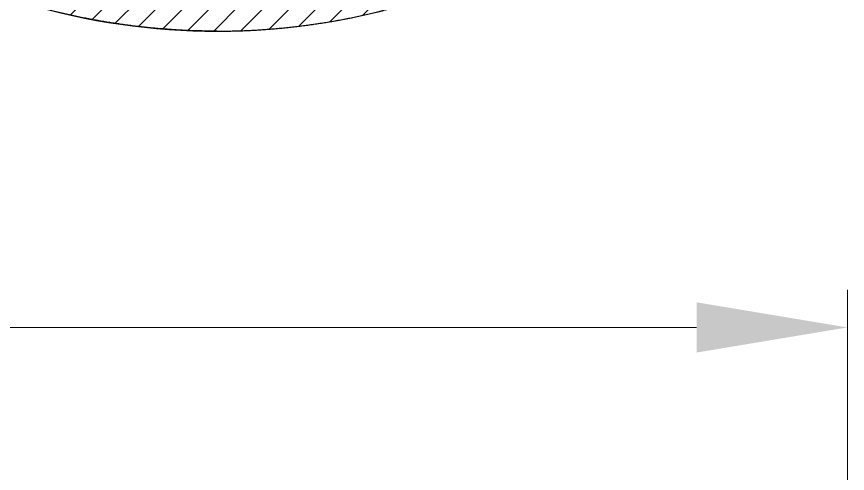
# Model space of a CAD drawing. Header units: millimetres. Extents: x -308 to 1490, y -1725 to -1095.
# Drawn here: x 980.58 to 1002.62, y -1518.33 to -1506.21 of the extents above; entities that cross this region are included whole.
import ezdxf

# ---------------------------------------------------------------- set-up
doc = ezdxf.new("R2010")
doc.units = ezdxf.units.MM
doc.layers.add('dim', color=3, linetype='Continuous', lineweight=9)
doc.styles.add('FFS', font='simfang0.ttf', dxfattribs={"width": 0.9})
doc.dimstyles.new('YanXiu', dxfattribs={"dimtxt": 2.5, "dimasz": 2.2, "dimexe": 1, "dimexo": 0.6, "dimgap": 0.66, "dimtad": 0, "dimzin": 1, "dimdsep": 46, "dimtxsty": 'FFS', "dimcen": 0, "dimclrd": 256, "dimclre": 131, "dimclrt": 42, "dimazin": 0, "dimtfac": 1, "dimtofl": 0, "dimtmove": 0, "dimatfit": 3, "dimfxl": 0, "dimlwd": 5, "dimlwe": 5, "dimarcsym": 0})

# ---------------------------------------------------------------- blocks, each defined once
blk = doc.blocks.new('*D19')
at = {"layer": 'Defpoints', "color": 0}
for p in [(-186.444, 208.547), (-86.444, 208.547), (-86.444, 103.439)]:
    blk.add_point(p, dxfattribs=at)
at = {"layer": 'dim', "color": 131, "lineweight": 5}
for p, q in [((-186.444, 207.548), (-186.444, 102.439)), ((-86.444, 207.548), (-86.444, 102.439))]:
    blk.add_line(p, q, dxfattribs=at)
at = {"layer": 'dim', "lineweight": 5}
for p, q in [((-182.444, 103.439), (-146.286, 103.439)), ((-90.444, 103.439), (-126.603, 103.439))]:
    blk.add_line(p, q, dxfattribs=at)
at = {"layer": 'dim'}
for points in [[(-182.444, 104.105), (-182.444, 102.772), (-186.444, 103.439)], [(-90.444, 104.105), (-90.444, 102.772), (-86.444, 103.439)]]:
    blk.add_solid(points, dxfattribs=at)
at = {"layer": 'dim', "color": 42, "insert": (-136.444, 103.439), "char_height": 5, "attachment_point": 5, "style": 'FFS'}
blk.add_mtext('100.00', dxfattribs=at)
blk = doc.blocks.new('u73')
h = blk.add_hatch()
h.set_pattern_fill('DEFAULT__7', color=5, scale=0.5, angle=-45, style=0, pattern_type=0)
h.set_pattern_definition([(225, (140.7183, 74.8149), (-0.3535534, 0.3535534), [])])
edge = h.paths.add_edge_path()
edge.add_spline(control_points=[(-169.721, 95.576), (-167.997, 95.576), (-166.29, 95.33), (-164.636, 94.843)], knot_values=[0, 0, 0, 0, 1, 1, 1, 1], weights=[1, 0.993175, 0.993175, 1], degree=3, periodic=0)
edge.add_spline(control_points=[(-169.721, 95.576), (-171.446, 95.576), (-173.153, 95.33), (-174.807, 94.843)], knot_values=[0, 0, 0, 0, 1, 1, 1, 1], weights=[1, 0.993175, 0.993175, 1], degree=3, periodic=0)
edge.add_spline(control_points=[(-174.807, 94.843), (-174.931, 94.807), (-175.012, 94.706), (-175.021, 94.576)], knot_values=[0, 0, 0, 0, 1, 1, 1, 1], weights=[1, 0.880922, 0.880922, 1], degree=3, periodic=0)
edge.add_line((-174.721, 94.576), (-175.021, 94.576))
edge.add_line((-174.721, 94.576), (-174.658, 92.776))
edge.add_line((-174.158, 92.776), (-174.658, 92.776))
edge.add_line((-174.078, 94.319), (-174.158, 92.776))
edge.add_spline(control_points=[(-169.721, 94.876), (-171.193, 94.876), (-172.653, 94.69), (-174.078, 94.319)], knot_values=[0, 0, 0, 0, 1, 1, 1, 1], weights=[1, 0.994608, 0.994608, 1], degree=3, periodic=0)
edge.add_spline(control_points=[(-169.721, 94.876), (-168.249, 94.876), (-166.789, 94.69), (-165.365, 94.319)], knot_values=[0, 0, 0, 0, 1, 1, 1, 1], weights=[1, 0.994608, 0.994608, 1], degree=3, periodic=0)
edge.add_line((-165.365, 94.319), (-165.284, 92.776))
edge.add_line((-164.784, 92.776), (-165.284, 92.776))
edge.add_line((-164.721, 94.576), (-164.784, 92.776))
edge.add_line((-164.421, 94.576), (-164.721, 94.576))
edge.add_spline(control_points=[(-164.636, 94.843), (-164.512, 94.807), (-164.43, 94.706), (-164.421, 94.576)], knot_values=[0, 0, 0, 0, 1, 1, 1, 1], weights=[1, 0.880922, 0.880922, 1], degree=3, periodic=0)
at = {"color": 7}
blk.add_arc((-169.721, 77.576), 18, 73.5889, 106.4111, dxfattribs=at)
for points, start_tangent, end_tangent in [([(-169.721, 95.576), (-169.882, 95.576), (-170.043, 95.574), (-170.203, 95.57), (-170.364, 95.565), (-170.525, 95.559), (-170.686, 95.551), (-170.847, 95.541), (-171.007, 95.53), (-171.168, 95.518), (-171.329, 95.505), (-171.489, 95.489), (-171.65, 95.473), (-171.81, 95.455), (-171.97, 95.435), (-172.131, 95.415), (-172.29, 95.392), (-172.45, 95.368), (-172.609, 95.343), (-172.769, 95.317), (-172.927, 95.289), (-173.086, 95.259), (-173.244, 95.228), (-173.402, 95.196), (-173.56, 95.162), (-173.717, 95.127), (-173.874, 95.091), (-174.031, 95.053), (-174.187, 95.014), (-174.343, 94.973), (-174.498, 94.931), (-174.653, 94.888), (-174.807, 94.843)], (-1, 0), (-0.959259, -0.282528)), ([(-169.721, 95.576), (-169.561, 95.576), (-169.4, 95.574), (-169.239, 95.57), (-169.078, 95.565), (-168.918, 95.559), (-168.757, 95.551), (-168.596, 95.541), (-168.435, 95.53), (-168.274, 95.518), (-168.114, 95.505), (-167.953, 95.489), (-167.793, 95.473), (-167.632, 95.455), (-167.472, 95.435), (-167.312, 95.415), (-167.152, 95.392), (-166.993, 95.368), (-166.833, 95.343), (-166.674, 95.317), (-166.515, 95.289), (-166.357, 95.259), (-166.198, 95.228), (-166.04, 95.196), (-165.883, 95.162), (-165.725, 95.127), (-165.568, 95.091), (-165.412, 95.053), (-165.256, 95.014), (-165.1, 94.973), (-164.945, 94.931), (-164.79, 94.888), (-164.636, 94.843)], (1, 0), (0.959259, -0.282528))]:
    blk.add_spline(points, degree=3, dxfattribs=dict(at, start_tangent=start_tangent, end_tangent=end_tangent))
at = {"layer": 'dim'}
dim = blk.add_linear_dim(base=(-86.444, 103.439), p1=(-186.444, 208.547), p2=(-86.444, 208.547), dimstyle='YanXiu', override={"dimtxt": 5, "dimasz": 4, "dimexe": 0.9995, "dimexo": 0.9995, "dimgap": 0.9995}, dxfattribs=at)
dim.commit()
dim.dimension.update_dxf_attribs({"geometry": '*D19', "text_midpoint": (-136.444, 103.439)})

msp = doc.modelspace()

# ---------------------------------------------------------------- block references
at = {"rotation": 180}
msp.add_blockref('u73', (816.175, -1411.022), dxfattribs=at)

doc.saveas('drawing.dxf')
